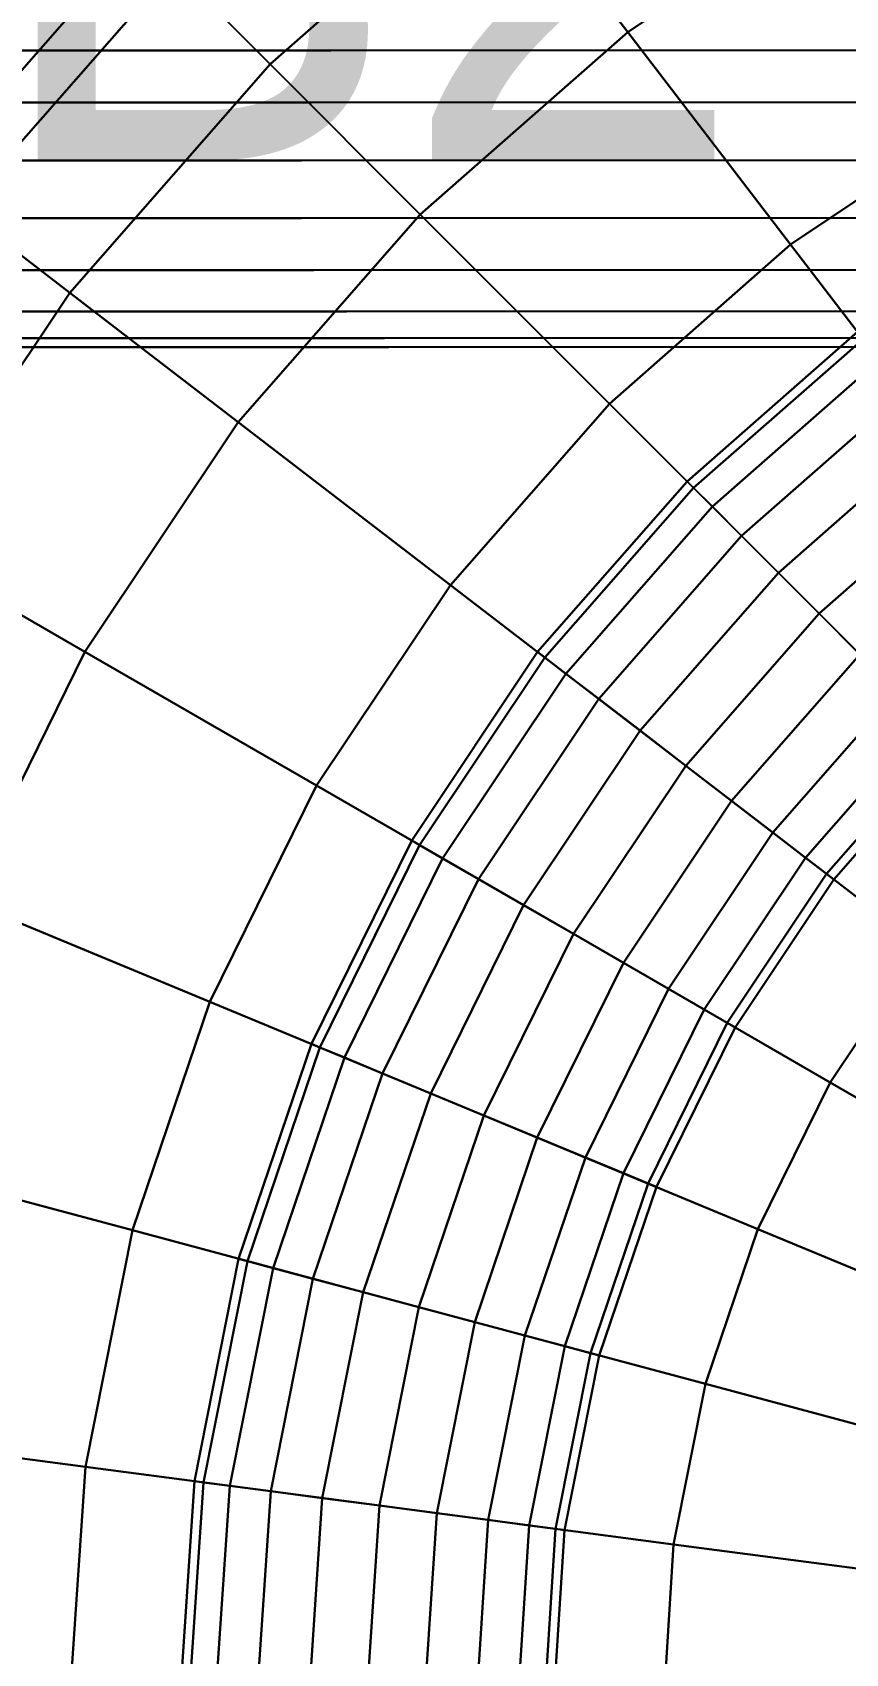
# Model space of a CAD drawing. Extents: x 91537 to 98524, y 82085 to 85415.
# Drawn here: x 93606.8 to 93712, y 84398 to 84607.5 of the extents above; entities that cross this region are included whole.
import ezdxf
from ezdxf.enums import TextEntityAlignment as Align

# ---------------------------------------------------------------- set-up
doc = ezdxf.new("R2010")
doc.units = 0
doc.header["$LTSCALE"] = 20
doc.linetypes.add('DASHED', pattern=[18, 12, -6])
for name, color, linetype in [('CENTERLINE', 7, 'CONTINUOUS'), ('DRG1-CONTEXT', 9, 'DASHED'), ('INSULATION', 254, 'CONTINUOUS'), ('LABELS', 7, 'CONTINUOUS'), ('PIPE-SPOOL1', 5, 'CONTINUOUS')]:
    doc.layers.add(name, color=color, linetype=linetype)

msp = doc.modelspace()

# ---------------------------------------------------------------- linework, layer by layer
at = {"layer": 'CENTERLINE'}
msp.add_polyline3d([(93650, 82409, 4450), (93650, 84391, 4450), (93651.711, 84417.1052, 4450), (93656.8148, 84442.7638, 4450), (93665.2241, 84467.5367, 4450), (93676.7949, 84491, 4450), (93691.3293, 84512.7523, 4450), (93708.5786, 84532.4214, 4450), (93728.2477, 84549.6707, 4450), (93750, 84564.2051, 4450), (93773.4633, 84575.7759, 4450), (93798.2362, 84584.1852, 4450), (93823.8948, 84589.289, 4450), (93850, 84591, 4450), (97500, 84591, 4450)], dxfattribs=at)
at = {"layer": 'DRG1-CONTEXT'}
for points in [[(96595, 84610.5378, 5080.805), (96595, 84605.195, 5075.4622), (93204.3607, 84605.195, 5075.4727), (93204.5356, 84610.5378, 5080.8126)], [(96595, 84605.195, 5114.5378), (96595, 84610.5378, 5109.195), (93205.4644, 84610.5378, 5109.1874), (93205.6393, 84605.195, 5114.5273)], [(96595, 84605.195, 5075.4622), (96595, 84598.4628, 5072.032), (93204.2485, 84598.4628, 5072.0443), (93204.3607, 84605.195, 5075.4727)], [(96595, 84598.4628, 5117.968), (96595, 84605.195, 5114.5378), (93205.6393, 84605.195, 5114.5273), (93205.7515, 84598.4628, 5117.9557)], [(96595, 84598.4628, 5072.032), (96595, 84591, 5070.85), (93204.2098, 84591, 5070.8629), (93204.2485, 84598.4628, 5072.0443)], [(96595, 84591, 5119.15), (96595, 84598.4628, 5117.968), (93205.7515, 84598.4628, 5117.9557), (93205.7902, 84591, 5119.1371)], [(96595, 84591, 5070.85), (96595, 84583.5372, 5072.032), (93204.2485, 84583.5372, 5072.0443), (93204.2098, 84591, 5070.8629)], [(96595, 84583.5372, 5117.968), (96595, 84591, 5119.15), (93205.7902, 84591, 5119.1371), (93205.7515, 84583.5372, 5117.9557)], [(96595, 84583.5372, 5072.032), (96595, 84576.805, 5075.4622), (93204.3607, 84576.805, 5075.4727), (93204.2485, 84583.5372, 5072.0443)], [(96595, 84576.805, 5114.5378), (96595, 84583.5372, 5117.968), (93205.7515, 84583.5372, 5117.9557), (93205.6393, 84576.805, 5114.5273)], [(96595, 84576.805, 5075.4622), (96595, 84571.4622, 5080.805), (93204.5356, 84571.4622, 5080.8126), (93204.3607, 84576.805, 5075.4727)], [(96595, 84571.4622, 5109.195), (96595, 84576.805, 5114.5378), (93205.6393, 84576.805, 5114.5273), (93205.4644, 84571.4622, 5109.1874)], [(96595, 84571.4622, 5080.805), (96595, 84568.032, 5087.5372), (93204.7558, 84568.032, 5087.5412), (93204.5356, 84571.4622, 5080.8126)], [(96595, 84568.032, 5102.4628), (96595, 84571.4622, 5109.195), (93205.4644, 84571.4622, 5109.1874), (93205.2442, 84568.032, 5102.4588)], [(96595, 84568.032, 5087.5372), (96595, 84566.85, 5095), (93205, 84566.85, 5095), (93204.7558, 84568.032, 5087.5412)], [(96595, 84566.85, 5095), (96595, 84568.032, 5102.4628), (93205.2442, 84568.032, 5102.4588), (93205, 84566.85, 5095)]]:
    msp.add_3dface(points, dxfattribs=at)
at = {"layer": 'INSULATION'}
for points in [[(93625.088, 84615.912, 4488.3645), (93637.5572, 84603.4428, 4522.9735), (93667.104, 84629.3546, 4522.9735), (93656.369, 84643.3448, 4488.3645)], [(93637.5572, 84603.4428, 4377.0265), (93625.088, 84615.912, 4411.6355), (93656.369, 84643.3448, 4411.6355), (93667.104, 84629.3546, 4377.0265)], [(93637.5572, 84603.4428, 4522.9735), (93656.9786, 84584.0214, 4550.4395), (93683.8242, 84607.5645, 4550.4395), (93667.104, 84629.3546, 4522.9735)], [(93656.9786, 84584.0214, 4349.5605), (93637.5572, 84603.4428, 4377.0265), (93667.104, 84629.3546, 4377.0265), (93683.8242, 84607.5645, 4349.5605)], [(93683.8242, 84607.5645, 4550.4395), (93704.8929, 84580.1072, 4568.0737), (93730.8178, 84597.4297, 4568.0737), (93713.5132, 84627.402, 4550.4395)], [(93704.8929, 84580.1072, 4331.9263), (93683.8242, 84607.5645, 4349.5605), (93713.5132, 84627.402, 4349.5605), (93730.8178, 84597.4297, 4331.9263)], [(93592.8345, 84588.33, 4450), (93597.6552, 84584.631, 4488.3645), (93625.088, 84615.912, 4488.3645), (93620.7913, 84620.2087, 4450)], [(93597.6552, 84584.631, 4411.6355), (93592.8345, 84588.33, 4450), (93620.7913, 84620.2087, 4450), (93625.088, 84615.912, 4411.6355)], [(93597.6552, 84584.631, 4488.3645), (93611.6454, 84573.896, 4522.9735), (93637.5572, 84603.4428, 4522.9735), (93625.088, 84615.912, 4488.3645)], [(93611.6454, 84573.896, 4377.0265), (93597.6552, 84584.631, 4411.6355), (93625.088, 84615.912, 4411.6355), (93637.5572, 84603.4428, 4377.0265)], [(93656.9786, 84584.0214, 4550.4395), (93681.4509, 84559.5491, 4568.0737), (93704.8929, 84580.1072, 4568.0737), (93683.8242, 84607.5645, 4550.4395)], [(93681.4509, 84559.5491, 4331.9263), (93656.9786, 84584.0214, 4349.5605), (93683.8242, 84607.5645, 4349.5605), (93704.8929, 84580.1072, 4331.9263)], [(93611.6454, 84573.896, 4522.9735), (93633.4355, 84557.1758, 4550.4395), (93656.9786, 84584.0214, 4550.4395), (93637.5572, 84603.4428, 4522.9735)], [(93633.4355, 84557.1758, 4349.5605), (93611.6454, 84573.896, 4377.0265), (93637.5572, 84603.4428, 4377.0265), (93656.9786, 84584.0214, 4349.5605)], [(93704.8929, 84580.1072, 4568.0737), (93728.2477, 84549.6707, 4574.15), (93750, 84564.2051, 4574.15), (93730.8178, 84597.4297, 4568.0737)], [(93728.2477, 84549.6707, 4325.85), (93704.8929, 84580.1072, 4331.9263), (93730.8178, 84597.4297, 4331.9263), (93750, 84564.2051, 4325.85)], [(93574.5401, 84550.0368, 4488.3645), (93589.8118, 84541.2197, 4522.9735), (93611.6454, 84573.896, 4522.9735), (93597.6552, 84584.631, 4488.3645)], [(93589.8118, 84541.2197, 4377.0265), (93574.5401, 84550.0368, 4411.6355), (93597.6552, 84584.631, 4411.6355), (93611.6454, 84573.896, 4377.0265)], [(93633.4355, 84557.1758, 4550.4395), (93660.8928, 84536.1071, 4568.0737), (93681.4509, 84559.5491, 4568.0737), (93656.9786, 84584.0214, 4550.4395)], [(93660.8928, 84536.1071, 4331.9263), (93633.4355, 84557.1758, 4349.5605), (93656.9786, 84584.0214, 4349.5605), (93681.4509, 84559.5491, 4331.9263)], [(93681.4509, 84559.5491, 4568.0737), (93708.5786, 84532.4214, 4574.15), (93728.2477, 84549.6707, 4574.15), (93704.8929, 84580.1072, 4568.0737)], [(93708.5786, 84532.4214, 4325.85), (93681.4509, 84559.5491, 4331.9263), (93704.8929, 84580.1072, 4331.9263), (93728.2477, 84549.6707, 4325.85)], [(93589.8118, 84541.2197, 4522.9735), (93613.598, 84527.4868, 4550.4395), (93633.4355, 84557.1758, 4550.4395), (93611.6454, 84573.896, 4522.9735)], [(93613.598, 84527.4868, 4349.5605), (93589.8118, 84541.2197, 4377.0265), (93611.6454, 84573.896, 4377.0265), (93633.4355, 84557.1758, 4349.5605)], [(93660.8928, 84536.1071, 4568.0737), (93691.3293, 84512.7523, 4574.15), (93708.5786, 84532.4214, 4574.15), (93681.4509, 84559.5491, 4568.0737)], [(93691.3293, 84512.7523, 4325.85), (93660.8928, 84536.1071, 4331.9263), (93681.4509, 84559.5491, 4331.9263), (93708.5786, 84532.4214, 4325.85)], [(93613.598, 84527.4868, 4550.4395), (93643.5703, 84510.1822, 4568.0737), (93660.8928, 84536.1071, 4568.0737), (93633.4355, 84557.1758, 4550.4395)], [(93643.5703, 84510.1822, 4331.9263), (93613.598, 84527.4868, 4349.5605), (93633.4355, 84557.1758, 4349.5605), (93660.8928, 84536.1071, 4331.9263)], [(93708.5786, 84532.4214, 4574.15), (93735.7064, 84505.2936, 4568.0737), (93751.6025, 84519.2341, 4568.0737), (93728.2477, 84549.6707, 4574.15)], [(93735.7064, 84505.2936, 4331.9263), (93708.5786, 84532.4214, 4325.85), (93728.2477, 84549.6707, 4325.85), (93751.6025, 84519.2341, 4331.9263)], [(93572.4301, 84505.9732, 4522.9735), (93597.8053, 84495.4625, 4550.4395), (93613.598, 84527.4868, 4550.4395), (93589.8118, 84541.2197, 4522.9735)], [(93597.8053, 84495.4625, 4349.5605), (93572.4301, 84505.9732, 4377.0265), (93589.8118, 84541.2197, 4377.0265), (93613.598, 84527.4868, 4349.5605)], [(93643.5703, 84510.1822, 4568.0737), (93676.7949, 84491, 4574.15), (93691.3293, 84512.7523, 4574.15), (93660.8928, 84536.1071, 4568.0737)], [(93676.7949, 84491, 4325.85), (93643.5703, 84510.1822, 4331.9263), (93660.8928, 84536.1071, 4331.9263), (93691.3293, 84512.7523, 4325.85)], [(93691.3293, 84512.7523, 4574.15), (93721.7659, 84489.3975, 4568.0737), (93735.7064, 84505.2936, 4568.0737), (93708.5786, 84532.4214, 4574.15)], [(93721.7659, 84489.3975, 4331.9263), (93691.3293, 84512.7523, 4325.85), (93708.5786, 84532.4214, 4325.85), (93735.7064, 84505.2936, 4331.9263)], [(93597.8053, 84495.4625, 4550.4395), (93629.78, 84482.2181, 4568.0737), (93643.5703, 84510.1822, 4568.0737), (93613.598, 84527.4868, 4550.4395)], [(93629.78, 84482.2181, 4331.9263), (93597.8053, 84495.4625, 4349.5605), (93613.598, 84527.4868, 4349.5605), (93643.5703, 84510.1822, 4331.9263)], [(93676.7949, 84491, 4574.15), (93710.0195, 84471.8178, 4568.0737), (93721.7659, 84489.3975, 4568.0737), (93691.3293, 84512.7523, 4574.15)], [(93710.0195, 84471.8178, 4331.9263), (93676.7949, 84491, 4325.85), (93691.3293, 84512.7523, 4325.85), (93721.7659, 84489.3975, 4331.9263)], [(93629.78, 84482.2181, 4568.0737), (93665.2241, 84467.5367, 4574.15), (93676.7949, 84491, 4574.15), (93643.5703, 84510.1822, 4568.0737)], [(93665.2241, 84467.5367, 4325.85), (93629.78, 84482.2181, 4331.9263), (93643.5703, 84510.1822, 4331.9263), (93676.7949, 84491, 4325.85)], [(93586.3278, 84461.6508, 4550.4395), (93619.7576, 84452.6933, 4568.0737), (93629.78, 84482.2181, 4568.0737), (93597.8053, 84495.4625, 4550.4395)], [(93619.7576, 84452.6933, 4331.9263), (93586.3278, 84461.6508, 4349.5605), (93597.8053, 84495.4625, 4349.5605), (93629.78, 84482.2181, 4331.9263)], [(93665.2241, 84467.5367, 4574.15), (93700.6682, 84452.8552, 4568.0737), (93710.0195, 84471.8178, 4568.0737), (93676.7949, 84491, 4574.15)], [(93700.6682, 84452.8552, 4331.9263), (93665.2241, 84467.5367, 4325.85), (93676.7949, 84491, 4325.85), (93710.0195, 84471.8178, 4331.9263)], [(93710.0195, 84471.8178, 4568.0737), (93739.9919, 84454.5132, 4550.4395), (93749.2231, 84468.3288, 4550.4395), (93721.7659, 84489.3975, 4568.0737)], [(93739.9919, 84454.5132, 4349.5605), (93710.0195, 84471.8178, 4331.9263), (93721.7659, 84489.3975, 4331.9263), (93749.2231, 84468.3288, 4349.5605)], [(93619.7576, 84452.6933, 4568.0737), (93656.8148, 84442.7638, 4574.15), (93665.2241, 84467.5367, 4574.15), (93629.78, 84482.2181, 4568.0737)], [(93656.8148, 84442.7638, 4325.85), (93619.7576, 84452.6933, 4331.9263), (93629.78, 84482.2181, 4331.9263), (93665.2241, 84467.5367, 4325.85)], [(93700.6682, 84452.8552, 4568.0737), (93732.6429, 84439.6109, 4550.4395), (93739.9919, 84454.5132, 4550.4395), (93710.0195, 84471.8178, 4568.0737)], [(93732.6429, 84439.6109, 4349.5605), (93700.6682, 84452.8552, 4331.9263), (93710.0195, 84471.8178, 4331.9263), (93739.9919, 84454.5132, 4349.5605)], [(93656.8148, 84442.7638, 4574.15), (93693.8721, 84432.8344, 4568.0737), (93700.6682, 84452.8552, 4568.0737), (93665.2241, 84467.5367, 4574.15)], [(93693.8721, 84432.8344, 4331.9263), (93656.8148, 84442.7638, 4325.85), (93665.2241, 84467.5367, 4325.85), (93700.6682, 84452.8552, 4331.9263)], [(93579.3618, 84426.6302, 4550.4395), (93613.6748, 84422.1128, 4568.0737), (93619.7576, 84452.6933, 4568.0737), (93586.3278, 84461.6508, 4550.4395)], [(93613.6748, 84422.1128, 4331.9263), (93579.3618, 84426.6302, 4349.5605), (93586.3278, 84461.6508, 4349.5605), (93619.7576, 84452.6933, 4331.9263)], [(93613.6748, 84422.1128, 4568.0737), (93651.711, 84417.1052, 4574.15), (93656.8148, 84442.7638, 4574.15), (93619.7576, 84452.6933, 4568.0737)], [(93651.711, 84417.1052, 4325.85), (93613.6748, 84422.1128, 4331.9263), (93619.7576, 84452.6933, 4331.9263), (93656.8148, 84442.7638, 4325.85)], [(93693.8721, 84432.8344, 4568.0737), (93727.3019, 84423.8769, 4550.4395), (93732.6429, 84439.6109, 4550.4395), (93700.6682, 84452.8552, 4568.0737)], [(93727.3019, 84423.8769, 4349.5605), (93693.8721, 84432.8344, 4331.9263), (93700.6682, 84452.8552, 4331.9263), (93732.6429, 84439.6109, 4349.5605)], [(93651.711, 84417.1052, 4574.15), (93689.7473, 84412.0977, 4568.0737), (93693.8721, 84432.8344, 4568.0737), (93656.8148, 84442.7638, 4574.15)], [(93689.7473, 84412.0977, 4331.9263), (93651.711, 84417.1052, 4325.85), (93656.8148, 84442.7638, 4325.85), (93693.8721, 84432.8344, 4331.9263)], [(93689.7473, 84412.0977, 4568.0737), (93724.0603, 84407.5803, 4550.4395), (93727.3019, 84423.8769, 4550.4395), (93693.8721, 84432.8344, 4568.0737)], [(93724.0603, 84407.5803, 4349.5605), (93689.7473, 84412.0977, 4331.9263), (93693.8721, 84432.8344, 4331.9263), (93727.3019, 84423.8769, 4349.5605)], [(93577.0655, 84393.3876, 4550.4395), (93611.6561, 84392.2552, 4568.0737), (93613.6748, 84422.1128, 4568.0737), (93579.3618, 84426.6302, 4550.4395)], [(93611.6561, 84392.2552, 4331.9263), (93577.0655, 84393.3876, 4349.5605), (93579.3618, 84426.6302, 4349.5605), (93613.6748, 84422.1128, 4331.9263)], [(93611.6561, 84392.2552, 4568.0737), (93650, 84391, 4574.15), (93651.711, 84417.1052, 4574.15), (93613.6748, 84422.1128, 4568.0737)], [(93650, 84391, 4325.85), (93611.6561, 84392.2552, 4331.9263), (93613.6748, 84422.1128, 4331.9263), (93651.711, 84417.1052, 4325.85)], [(93650, 84391, 4574.15), (93688.3439, 84389.7447, 4568.0737), (93689.7473, 84412.0977, 4568.0737), (93651.711, 84417.1052, 4574.15)], [(93688.3439, 84389.7447, 4331.9263), (93650, 84391, 4325.85), (93651.711, 84417.1052, 4325.85), (93689.7473, 84412.0977, 4331.9263)], [(93688.3439, 84389.7447, 4568.0737), (93722.9345, 84388.6124, 4550.4395), (93724.0603, 84407.5803, 4550.4395), (93689.7473, 84412.0977, 4568.0737)], [(93722.9345, 84388.6124, 4349.5605), (93688.3439, 84389.7447, 4331.9263), (93689.7473, 84412.0977, 4331.9263), (93724.0603, 84407.5803, 4349.5605)]]:
    msp.add_3dface(points, dxfattribs=at)
at = {"layer": 'PIPE-SPOOL1'}
for points in [[(93691.502, 84549.498, 4450), (93692.3378, 84548.6622, 4457.4628), (93714.2657, 84567.8924, 4457.4628), (93713.5461, 84568.8302, 4450)], [(93692.3378, 84548.6622, 4442.5372), (93691.502, 84549.498, 4450), (93713.5461, 84568.8302, 4450), (93714.2657, 84567.8924, 4442.5372)], [(93692.3378, 84548.6622, 4457.4628), (93694.7634, 84546.2366, 4464.195), (93716.3539, 84565.171, 4464.195), (93714.2657, 84567.8924, 4457.4628)], [(93694.7634, 84546.2366, 4435.805), (93692.3378, 84548.6622, 4442.5372), (93714.2657, 84567.8924, 4442.5372), (93716.3539, 84565.171, 4435.805)], [(93694.7634, 84546.2366, 4464.195), (93698.5413, 84542.4587, 4469.5378), (93719.6063, 84560.9323, 4469.5378), (93716.3539, 84565.171, 4464.195)], [(93698.5413, 84542.4587, 4430.4622), (93694.7634, 84546.2366, 4435.805), (93716.3539, 84565.171, 4435.805), (93719.6063, 84560.9323, 4430.4622)], [(93698.5413, 84542.4587, 4469.5378), (93703.3017, 84537.6983, 4472.968), (93723.7047, 84555.5913, 4472.968), (93719.6063, 84560.9323, 4469.5378)], [(93703.3017, 84537.6983, 4427.032), (93698.5413, 84542.4587, 4430.4622), (93719.6063, 84560.9323, 4430.4622), (93723.7047, 84555.5913, 4427.032)], [(93703.3017, 84537.6983, 4472.968), (93708.5786, 84532.4214, 4474.15), (93728.2477, 84549.6707, 4474.15), (93723.7047, 84555.5913, 4472.968)], [(93708.5786, 84532.4214, 4425.85), (93703.3017, 84537.6983, 4427.032), (93723.7047, 84555.5913, 4427.032), (93728.2477, 84549.6707, 4425.85)], [(93672.1698, 84527.4539, 4450), (93673.1076, 84526.7343, 4457.4628), (93692.3378, 84548.6622, 4457.4628), (93691.502, 84549.498, 4450)], [(93673.1076, 84526.7343, 4442.5372), (93672.1698, 84527.4539, 4450), (93691.502, 84549.498, 4450), (93692.3378, 84548.6622, 4442.5372)], [(93673.1076, 84526.7343, 4457.4628), (93675.829, 84524.6461, 4464.195), (93694.7634, 84546.2366, 4464.195), (93692.3378, 84548.6622, 4457.4628)], [(93675.829, 84524.6461, 4435.805), (93673.1076, 84526.7343, 4442.5372), (93692.3378, 84548.6622, 4442.5372), (93694.7634, 84546.2366, 4435.805)], [(93708.5786, 84532.4214, 4474.15), (93713.8556, 84527.1444, 4472.968), (93732.7908, 84543.7501, 4472.968), (93728.2477, 84549.6707, 4474.15)], [(93713.8556, 84527.1444, 4427.032), (93708.5786, 84532.4214, 4425.85), (93728.2477, 84549.6707, 4425.85), (93732.7908, 84543.7501, 4427.032)], [(93675.829, 84524.6461, 4464.195), (93680.0677, 84521.3937, 4469.5378), (93698.5413, 84542.4587, 4469.5378), (93694.7634, 84546.2366, 4464.195)], [(93680.0677, 84521.3937, 4430.4622), (93675.829, 84524.6461, 4435.805), (93694.7634, 84546.2366, 4435.805), (93698.5413, 84542.4587, 4430.4622)], [(93680.0677, 84521.3937, 4469.5378), (93685.4087, 84517.2953, 4472.968), (93703.3017, 84537.6983, 4472.968), (93698.5413, 84542.4587, 4469.5378)], [(93685.4087, 84517.2953, 4427.032), (93680.0677, 84521.3937, 4430.4622), (93698.5413, 84542.4587, 4430.4622), (93703.3017, 84537.6983, 4427.032)], [(93685.4087, 84517.2953, 4472.968), (93691.3293, 84512.7523, 4474.15), (93708.5786, 84532.4214, 4474.15), (93703.3017, 84537.6983, 4472.968)], [(93691.3293, 84512.7523, 4425.85), (93685.4087, 84517.2953, 4427.032), (93703.3017, 84537.6983, 4427.032), (93708.5786, 84532.4214, 4425.85)], [(93691.3293, 84512.7523, 4474.15), (93697.2499, 84508.2092, 4472.968), (93713.8556, 84527.1444, 4472.968), (93708.5786, 84532.4214, 4474.15)], [(93697.2499, 84508.2092, 4427.032), (93691.3293, 84512.7523, 4425.85), (93708.5786, 84532.4214, 4425.85), (93713.8556, 84527.1444, 4427.032)], [(93655.8804, 84503.075, 4450), (93656.904, 84502.484, 4457.4628), (93673.1076, 84526.7343, 4457.4628), (93672.1698, 84527.4539, 4450)], [(93656.904, 84502.484, 4442.5372), (93655.8804, 84503.075, 4450), (93672.1698, 84527.4539, 4450), (93673.1076, 84526.7343, 4442.5372)], [(93697.2499, 84508.2092, 4472.968), (93702.591, 84504.1109, 4469.5378), (93718.616, 84522.384, 4469.5378), (93713.8556, 84527.1444, 4472.968)], [(93702.591, 84504.1109, 4430.4622), (93697.2499, 84508.2092, 4427.032), (93713.8556, 84527.1444, 4427.032), (93718.616, 84522.384, 4430.4622)], [(93656.904, 84502.484, 4457.4628), (93659.8747, 84500.7689, 4464.195), (93675.829, 84524.6461, 4464.195), (93673.1076, 84526.7343, 4457.4628)], [(93659.8747, 84500.7689, 4435.805), (93656.904, 84502.484, 4442.5372), (93673.1076, 84526.7343, 4442.5372), (93675.829, 84524.6461, 4435.805)], [(93659.8747, 84500.7689, 4464.195), (93664.5017, 84498.0975, 4469.5378), (93680.0677, 84521.3937, 4469.5378), (93675.829, 84524.6461, 4464.195)], [(93664.5017, 84498.0975, 4430.4622), (93659.8747, 84500.7689, 4435.805), (93675.829, 84524.6461, 4435.805), (93680.0677, 84521.3937, 4430.4622)], [(93664.5017, 84498.0975, 4469.5378), (93670.332, 84494.7314, 4472.968), (93685.4087, 84517.2953, 4472.968), (93680.0677, 84521.3937, 4469.5378)], [(93670.332, 84494.7314, 4427.032), (93664.5017, 84498.0975, 4430.4622), (93680.0677, 84521.3937, 4430.4622), (93685.4087, 84517.2953, 4427.032)], [(93702.591, 84504.1109, 4469.5378), (93706.8297, 84500.8585, 4464.195), (93722.3939, 84518.6061, 4464.195), (93718.616, 84522.384, 4469.5378)], [(93706.8297, 84500.8585, 4435.805), (93702.591, 84504.1109, 4430.4622), (93718.616, 84522.384, 4430.4622), (93722.3939, 84518.6061, 4435.805)], [(93706.8297, 84500.8585, 4464.195), (93709.5511, 84498.7702, 4457.4628), (93724.8195, 84516.1805, 4457.4628), (93722.3939, 84518.6061, 4464.195)], [(93709.5511, 84498.7702, 4442.5372), (93706.8297, 84500.8585, 4435.805), (93722.3939, 84518.6061, 4435.805), (93724.8195, 84516.1805, 4442.5372)], [(93670.332, 84494.7314, 4472.968), (93676.7949, 84491, 4474.15), (93691.3293, 84512.7523, 4474.15), (93685.4087, 84517.2953, 4472.968)], [(93676.7949, 84491, 4425.85), (93670.332, 84494.7314, 4427.032), (93685.4087, 84517.2953, 4427.032), (93691.3293, 84512.7523, 4425.85)], [(93709.5511, 84498.7702, 4457.4628), (93710.4888, 84498.0507, 4450), (93725.6553, 84515.3447, 4450), (93724.8195, 84516.1805, 4457.4628)], [(93710.4888, 84498.0507, 4450), (93709.5511, 84498.7702, 4442.5372), (93724.8195, 84516.1805, 4442.5372), (93725.6553, 84515.3447, 4450)], [(93676.7949, 84491, 4474.15), (93683.2579, 84487.2686, 4472.968), (93697.2499, 84508.2092, 4472.968), (93691.3293, 84512.7523, 4474.15)], [(93683.2579, 84487.2686, 4427.032), (93676.7949, 84491, 4425.85), (93691.3293, 84512.7523, 4425.85), (93697.2499, 84508.2092, 4427.032)], [(93683.2579, 84487.2686, 4472.968), (93689.0882, 84483.9025, 4469.5378), (93702.591, 84504.1109, 4469.5378), (93697.2499, 84508.2092, 4472.968)], [(93689.0882, 84483.9025, 4430.4622), (93683.2579, 84487.2686, 4427.032), (93697.2499, 84508.2092, 4427.032), (93702.591, 84504.1109, 4430.4622)], [(93689.0882, 84483.9025, 4469.5378), (93693.7151, 84481.2311, 4464.195), (93706.8297, 84500.8585, 4464.195), (93702.591, 84504.1109, 4469.5378)], [(93693.7151, 84481.2311, 4435.805), (93689.0882, 84483.9025, 4430.4622), (93702.591, 84504.1109, 4430.4622), (93706.8297, 84500.8585, 4435.805)], [(93642.9124, 84476.7785, 4450), (93644.0044, 84476.3262, 4457.4628), (93656.904, 84502.484, 4457.4628), (93655.8804, 84503.075, 4450)], [(93644.0044, 84476.3262, 4442.5372), (93642.9124, 84476.7785, 4450), (93655.8804, 84503.075, 4450), (93656.904, 84502.484, 4442.5372)], [(93644.0044, 84476.3262, 4457.4628), (93647.1736, 84475.0135, 4464.195), (93659.8747, 84500.7689, 4464.195), (93656.904, 84502.484, 4457.4628)], [(93647.1736, 84475.0135, 4435.805), (93644.0044, 84476.3262, 4442.5372), (93656.904, 84502.484, 4442.5372), (93659.8747, 84500.7689, 4435.805)], [(93647.1736, 84475.0135, 4464.195), (93652.1096, 84472.9689, 4469.5378), (93664.5017, 84498.0975, 4469.5378), (93659.8747, 84500.7689, 4464.195)], [(93652.1096, 84472.9689, 4430.4622), (93647.1736, 84475.0135, 4435.805), (93659.8747, 84500.7689, 4435.805), (93664.5017, 84498.0975, 4430.4622)], [(93693.7151, 84481.2311, 4464.195), (93696.6858, 84479.516, 4457.4628), (93709.5511, 84498.7702, 4457.4628), (93706.8297, 84500.8585, 4464.195)], [(93696.6858, 84479.516, 4442.5372), (93693.7151, 84481.2311, 4435.805), (93706.8297, 84500.8585, 4435.805), (93709.5511, 84498.7702, 4442.5372)], [(93652.1096, 84472.9689, 4469.5378), (93658.3294, 84470.3926, 4472.968), (93670.332, 84494.7314, 4472.968), (93664.5017, 84498.0975, 4469.5378)], [(93658.3294, 84470.3926, 4427.032), (93652.1096, 84472.9689, 4430.4622), (93664.5017, 84498.0975, 4430.4622), (93670.332, 84494.7314, 4427.032)], [(93696.6858, 84479.516, 4457.4628), (93697.7094, 84478.925, 4450), (93710.4888, 84498.0507, 4450), (93709.5511, 84498.7702, 4457.4628)], [(93697.7094, 84478.925, 4450), (93696.6858, 84479.516, 4442.5372), (93709.5511, 84498.7702, 4442.5372), (93710.4888, 84498.0507, 4450)], [(93658.3294, 84470.3926, 4472.968), (93665.2241, 84467.5367, 4474.15), (93676.7949, 84491, 4474.15), (93670.332, 84494.7314, 4472.968)], [(93665.2241, 84467.5367, 4425.85), (93658.3294, 84470.3926, 4427.032), (93670.332, 84494.7314, 4427.032), (93676.7949, 84491, 4425.85)], [(93665.2241, 84467.5367, 4474.15), (93672.1188, 84464.6808, 4472.968), (93683.2579, 84487.2686, 4472.968), (93676.7949, 84491, 4474.15)], [(93672.1188, 84464.6808, 4427.032), (93665.2241, 84467.5367, 4425.85), (93676.7949, 84491, 4425.85), (93683.2579, 84487.2686, 4427.032)], [(93672.1188, 84464.6808, 4472.968), (93678.3386, 84462.1045, 4469.5378), (93689.0882, 84483.9025, 4469.5378), (93683.2579, 84487.2686, 4472.968)], [(93678.3386, 84462.1045, 4430.4622), (93672.1188, 84464.6808, 4427.032), (93683.2579, 84487.2686, 4427.032), (93689.0882, 84483.9025, 4430.4622)], [(93678.3386, 84462.1045, 4469.5378), (93683.2746, 84460.0599, 4464.195), (93693.7151, 84481.2311, 4464.195), (93689.0882, 84483.9025, 4469.5378)], [(93683.2746, 84460.0599, 4435.805), (93678.3386, 84462.1045, 4430.4622), (93689.0882, 84483.9025, 4430.4622), (93693.7151, 84481.2311, 4435.805)], [(93683.2746, 84460.0599, 4464.195), (93686.4438, 84458.7472, 4457.4628), (93696.6858, 84479.516, 4457.4628), (93693.7151, 84481.2311, 4464.195)], [(93686.4438, 84458.7472, 4442.5372), (93683.2746, 84460.0599, 4435.805), (93693.7151, 84481.2311, 4435.805), (93696.6858, 84479.516, 4442.5372)], [(93686.4438, 84458.7472, 4457.4628), (93687.5358, 84458.2949, 4450), (93697.7094, 84478.925, 4450), (93696.6858, 84479.516, 4457.4628)], [(93687.5358, 84458.2949, 4450), (93686.4438, 84458.7472, 4442.5372), (93696.6858, 84479.516, 4442.5372), (93697.7094, 84478.925, 4450)], [(93633.4877, 84449.0143, 4450), (93634.6294, 84448.7084, 4457.4628), (93644.0044, 84476.3262, 4457.4628), (93642.9124, 84476.7785, 4450)], [(93634.6294, 84448.7084, 4442.5372), (93633.4877, 84449.0143, 4450), (93642.9124, 84476.7785, 4450), (93644.0044, 84476.3262, 4442.5372)], [(93634.6294, 84448.7084, 4457.4628), (93637.9428, 84447.8206, 4464.195), (93647.1736, 84475.0135, 4464.195), (93644.0044, 84476.3262, 4457.4628)], [(93637.9428, 84447.8206, 4435.805), (93634.6294, 84448.7084, 4442.5372), (93644.0044, 84476.3262, 4442.5372), (93647.1736, 84475.0135, 4435.805)], [(93637.9428, 84447.8206, 4464.195), (93643.1035, 84446.4377, 4469.5378), (93652.1096, 84472.9689, 4469.5378), (93647.1736, 84475.0135, 4464.195)], [(93643.1035, 84446.4377, 4430.4622), (93637.9428, 84447.8206, 4435.805), (93647.1736, 84475.0135, 4435.805), (93652.1096, 84472.9689, 4430.4622)], [(93643.1035, 84446.4377, 4469.5378), (93649.6064, 84444.6953, 4472.968), (93658.3294, 84470.3926, 4472.968), (93652.1096, 84472.9689, 4469.5378)], [(93649.6064, 84444.6953, 4427.032), (93643.1035, 84446.4377, 4430.4622), (93652.1096, 84472.9689, 4430.4622), (93658.3294, 84470.3926, 4427.032)], [(93649.6064, 84444.6953, 4472.968), (93656.8148, 84442.7638, 4474.15), (93665.2241, 84467.5367, 4474.15), (93658.3294, 84470.3926, 4472.968)], [(93656.8148, 84442.7638, 4425.85), (93649.6064, 84444.6953, 4427.032), (93658.3294, 84470.3926, 4427.032), (93665.2241, 84467.5367, 4425.85)], [(93656.8148, 84442.7638, 4474.15), (93664.0233, 84440.8323, 4472.968), (93672.1188, 84464.6808, 4472.968), (93665.2241, 84467.5367, 4474.15)], [(93664.0233, 84440.8323, 4427.032), (93656.8148, 84442.7638, 4425.85), (93665.2241, 84467.5367, 4425.85), (93672.1188, 84464.6808, 4427.032)], [(93664.0233, 84440.8323, 4472.968), (93670.5262, 84439.0899, 4469.5378), (93678.3386, 84462.1045, 4469.5378), (93672.1188, 84464.6808, 4472.968)], [(93670.5262, 84439.0899, 4430.4622), (93664.0233, 84440.8323, 4427.032), (93672.1188, 84464.6808, 4427.032), (93678.3386, 84462.1045, 4430.4622)], [(93670.5262, 84439.0899, 4469.5378), (93675.6869, 84437.7071, 4464.195), (93683.2746, 84460.0599, 4464.195), (93678.3386, 84462.1045, 4469.5378)], [(93675.6869, 84437.7071, 4435.805), (93670.5262, 84439.0899, 4430.4622), (93678.3386, 84462.1045, 4430.4622), (93683.2746, 84460.0599, 4435.805)], [(93675.6869, 84437.7071, 4464.195), (93679.0002, 84436.8192, 4457.4628), (93686.4438, 84458.7472, 4457.4628), (93683.2746, 84460.0599, 4464.195)], [(93679.0002, 84436.8192, 4442.5372), (93675.6869, 84437.7071, 4435.805), (93683.2746, 84460.0599, 4435.805), (93686.4438, 84458.7472, 4442.5372)], [(93679.0002, 84436.8192, 4457.4628), (93680.1419, 84436.5133, 4450), (93687.5358, 84458.2949, 4450), (93686.4438, 84458.7472, 4457.4628)], [(93680.1419, 84436.5133, 4450), (93679.0002, 84436.8192, 4442.5372), (93686.4438, 84458.7472, 4442.5372), (93687.5358, 84458.2949, 4450)], [(93627.7676, 84420.2574, 4450), (93628.9395, 84420.1032, 4457.4628), (93634.6294, 84448.7084, 4457.4628), (93633.4877, 84449.0143, 4450)], [(93628.9395, 84420.1032, 4442.5372), (93627.7676, 84420.2574, 4450), (93633.4877, 84449.0143, 4450), (93634.6294, 84448.7084, 4442.5372)], [(93628.9395, 84420.1032, 4457.4628), (93632.3404, 84419.6554, 4464.195), (93637.9428, 84447.8206, 4464.195), (93634.6294, 84448.7084, 4457.4628)], [(93632.3404, 84419.6554, 4435.805), (93628.9395, 84420.1032, 4442.5372), (93634.6294, 84448.7084, 4442.5372), (93637.9428, 84447.8206, 4435.805)], [(93632.3404, 84419.6554, 4464.195), (93637.6375, 84418.9581, 4469.5378), (93643.1035, 84446.4377, 4469.5378), (93637.9428, 84447.8206, 4464.195)], [(93637.6375, 84418.9581, 4430.4622), (93632.3404, 84419.6554, 4435.805), (93637.9428, 84447.8206, 4435.805), (93643.1035, 84446.4377, 4430.4622)], [(93637.6375, 84418.9581, 4469.5378), (93644.3121, 84418.0793, 4472.968), (93649.6064, 84444.6953, 4472.968), (93643.1035, 84446.4377, 4469.5378)], [(93644.3121, 84418.0793, 4427.032), (93637.6375, 84418.9581, 4430.4622), (93643.1035, 84446.4377, 4430.4622), (93649.6064, 84444.6953, 4427.032)], [(93644.3121, 84418.0793, 4472.968), (93651.711, 84417.1052, 4474.15), (93656.8148, 84442.7638, 4474.15), (93649.6064, 84444.6953, 4472.968)], [(93651.711, 84417.1052, 4425.85), (93644.3121, 84418.0793, 4427.032), (93649.6064, 84444.6953, 4427.032), (93656.8148, 84442.7638, 4425.85)], [(93651.711, 84417.1052, 4474.15), (93659.1099, 84416.1312, 4472.968), (93664.0233, 84440.8323, 4472.968), (93656.8148, 84442.7638, 4474.15)], [(93659.1099, 84416.1312, 4427.032), (93651.711, 84417.1052, 4425.85), (93656.8148, 84442.7638, 4425.85), (93664.0233, 84440.8323, 4427.032)], [(93659.1099, 84416.1312, 4472.968), (93665.7846, 84415.2524, 4469.5378), (93670.5262, 84439.0899, 4469.5378), (93664.0233, 84440.8323, 4472.968)], [(93665.7846, 84415.2524, 4430.4622), (93659.1099, 84416.1312, 4427.032), (93664.0233, 84440.8323, 4427.032), (93670.5262, 84439.0899, 4430.4622)], [(93665.7846, 84415.2524, 4469.5378), (93671.0816, 84414.555, 4464.195), (93675.6869, 84437.7071, 4464.195), (93670.5262, 84439.0899, 4469.5378)], [(93671.0816, 84414.555, 4435.805), (93665.7846, 84415.2524, 4430.4622), (93670.5262, 84439.0899, 4430.4622), (93675.6869, 84437.7071, 4435.805)], [(93671.0816, 84414.555, 4464.195), (93674.4825, 84414.1073, 4457.4628), (93679.0002, 84436.8192, 4457.4628), (93675.6869, 84437.7071, 4464.195)], [(93674.4825, 84414.1073, 4442.5372), (93671.0816, 84414.555, 4435.805), (93675.6869, 84437.7071, 4435.805), (93679.0002, 84436.8192, 4442.5372)], [(93674.4825, 84414.1073, 4457.4628), (93675.6544, 84413.953, 4450), (93680.1419, 84436.5133, 4450), (93679.0002, 84436.8192, 4457.4628)], [(93675.6544, 84413.953, 4450), (93674.4825, 84414.1073, 4442.5372), (93679.0002, 84436.8192, 4442.5372), (93680.1419, 84436.5133, 4450)], [(93625.8629, 84391.7902, 4450), (93627.0443, 84391.7515, 4457.4628), (93628.9395, 84420.1032, 4457.4628), (93627.7676, 84420.2574, 4450)], [(93627.0443, 84391.7515, 4442.5372), (93625.8629, 84391.7902, 4450), (93627.7676, 84420.2574, 4450), (93628.9395, 84420.1032, 4442.5372)], [(93627.0443, 84391.7515, 4457.4628), (93630.4727, 84391.6393, 4464.195), (93632.3404, 84419.6554, 4464.195), (93628.9395, 84420.1032, 4457.4628)], [(93630.4727, 84391.6393, 4435.805), (93627.0443, 84391.7515, 4442.5372), (93628.9395, 84420.1032, 4442.5372), (93632.3404, 84419.6554, 4435.805)], [(93630.4727, 84391.6393, 4464.195), (93635.8126, 84391.4644, 4469.5378), (93637.6375, 84418.9581, 4469.5378), (93632.3404, 84419.6554, 4464.195)], [(93635.8126, 84391.4644, 4430.4622), (93630.4727, 84391.6393, 4435.805), (93632.3404, 84419.6554, 4435.805), (93637.6375, 84418.9581, 4430.4622)], [(93635.8126, 84391.4644, 4469.5378), (93642.5412, 84391.2442, 4472.968), (93644.3121, 84418.0793, 4472.968), (93637.6375, 84418.9581, 4469.5378)], [(93642.5412, 84391.2442, 4427.032), (93635.8126, 84391.4644, 4430.4622), (93637.6375, 84418.9581, 4430.4622), (93644.3121, 84418.0793, 4427.032)], [(93642.5412, 84391.2442, 4472.968), (93650, 84391, 4474.15), (93651.711, 84417.1052, 4474.15), (93644.3121, 84418.0793, 4472.968)], [(93650, 84391, 4425.85), (93642.5412, 84391.2442, 4427.032), (93644.3121, 84418.0793, 4427.032), (93651.711, 84417.1052, 4425.85)], [(93650, 84391, 4474.15), (93657.4588, 84390.7558, 4472.968), (93659.1099, 84416.1312, 4472.968), (93651.711, 84417.1052, 4474.15)], [(93657.4588, 84390.7558, 4427.032), (93650, 84391, 4425.85), (93651.711, 84417.1052, 4425.85), (93659.1099, 84416.1312, 4427.032)], [(93657.4588, 84390.7558, 4472.968), (93664.1874, 84390.5356, 4469.5378), (93665.7846, 84415.2524, 4469.5378), (93659.1099, 84416.1312, 4472.968)], [(93664.1874, 84390.5356, 4430.4622), (93657.4588, 84390.7558, 4427.032), (93659.1099, 84416.1312, 4427.032), (93665.7846, 84415.2524, 4430.4622)], [(93664.1874, 84390.5356, 4469.5378), (93669.5273, 84390.3607, 4464.195), (93671.0816, 84414.555, 4464.195), (93665.7846, 84415.2524, 4469.5378)], [(93669.5273, 84390.3607, 4435.805), (93664.1874, 84390.5356, 4430.4622), (93665.7846, 84415.2524, 4430.4622), (93671.0816, 84414.555, 4435.805)], [(93669.5273, 84390.3607, 4464.195), (93672.9557, 84390.2485, 4457.4628), (93674.4825, 84414.1073, 4457.4628), (93671.0816, 84414.555, 4464.195)], [(93672.9557, 84390.2485, 4442.5372), (93669.5273, 84390.3607, 4435.805), (93671.0816, 84414.555, 4435.805), (93674.4825, 84414.1073, 4442.5372)], [(93672.9557, 84390.2485, 4457.4628), (93674.1371, 84390.2098, 4450), (93675.6544, 84413.953, 4450), (93674.4825, 84414.1073, 4457.4628)], [(93674.1371, 84390.2098, 4450), (93672.9557, 84390.2485, 4442.5372), (93674.4825, 84414.1073, 4442.5372), (93675.6544, 84413.953, 4450)]]:
    msp.add_3dface(points, dxfattribs=at)

# ---------------------------------------------------------------- texts
at = {"layer": 'LABELS'}
msp.add_text('B2', height=60, dxfattribs=at).set_placement((93650, 84591, 4630), align=Align.CENTER)

doc.saveas('drawing.dxf')
